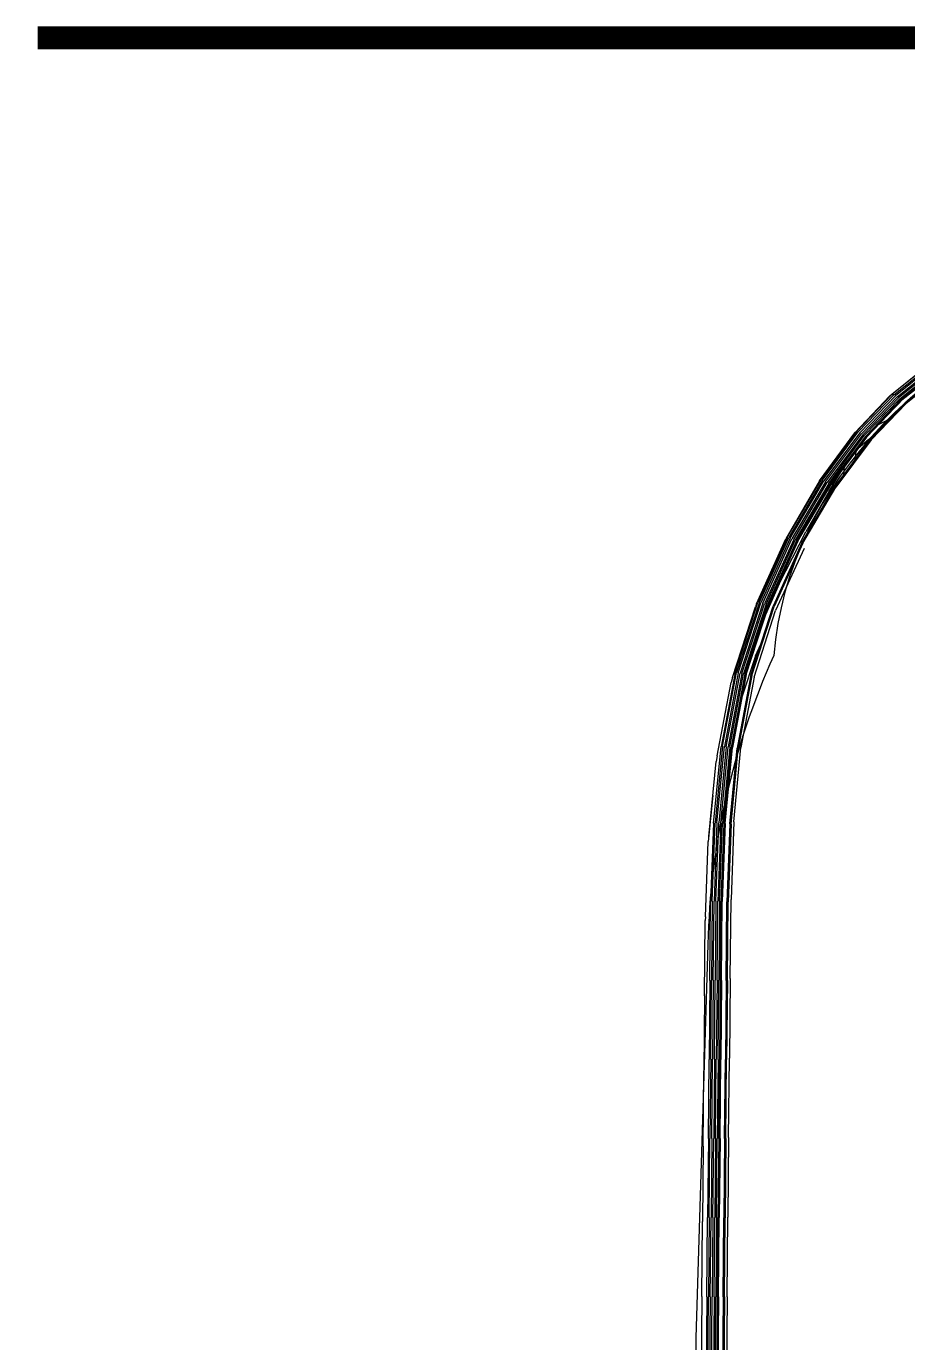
# Model space of a CAD drawing. Extents: x 526875 to 527530, y 3493038 to 3493574.
# Drawn here: x 527094.626 to 527096.545, y 3493324.262 to 3493327.128 of the extents above; entities that cross this region are included whole.
import ezdxf

# ---------------------------------------------------------------- set-up
doc = ezdxf.new("R2010")
doc.units = 0
doc.header["$LTSCALE"] = 2
doc.layers.get('0').update_dxf_attribs({"linetype": 'CONTINUOUS'})
for name, color, linetype in [('L-WATER水景', 5, 'CONTINUOUS'), ('W-_ANTICOLLISION防撞措施', 6, 'CONTINUOUS'), ('W-_BOLLARD系船栓', 4, 'CONTINUOUS')]:
    doc.layers.add(name, color=color, linetype=linetype)

# ---------------------------------------------------------------- blocks, each defined once
blk = doc.blocks.new('$matou$00000056')
at = {"color": 0, "linetype": 'Continuous'}
for p, q in [((6682, -15.1, 0), (6682, 129.5, 0)), ((6685.9, -15.1, 0), (6685.9, 128.6, 0)), ((6686.8, -15.1, 0), (6686.8, 128.6, 0)), ((6687.4, -15.1, 0), (6687.4, 128.6, 0)), ((6687.8, -15.1, 0), (6687.8, 128.6, 0)), ((6694.4, -15.1, 0), (6694.4, 128.5, 0)), ((6694.6, -15.1, 0), (6694.6, 128.5, 0)), ((6695.2, 128.5, 0), (6695.2, -15.1, 0)), ((6696.4, -15.1, 0), (6696.4, 128.5, 0)), ((6698.4, 128.5, 0), (6698.4, -15.1, 0)), ((6700.9, -15.1, 0), (6700.9, 128.5, 0)), ((6703.6, 128.5, 0), (6703.6, -15.1, 0)), ((6706.4, -15.1, 0), (6706.4, 128.5, 0)), ((6709, 128.5, 0), (6709, -15.1, 0)), ((6711.3, -15.1, 0), (6711.3, 128.4, 0)), ((6718.8, -15.1, 0), (6718.8, 121.4, 0)), ((6682, -15.1, 0), (6682, -159.6, 0)), ((6685.9, -15.1, 0), (6685.9, -158.7, 0)), ((6686.8, -15.1, 0), (6686.8, -158.7, 0)), ((6687.4, -15.1, 0), (6687.4, -158.7, 0)), ((6687.8, -15.1, 0), (6687.8, -158.7, 0)), ((6694.4, -15.1, 0), (6694.4, -158.7, 0)), ((6694.6, -15.1, 0), (6694.6, -158.7, 0)), ((6695.2, -158.7, 0), (6695.2, -15.1, 0)), ((6696.4, -15.1, 0), (6696.4, -158.7, 0)), ((6698.4, -158.7, 0), (6698.4, -15.1, 0)), ((6700.9, -15.1, 0), (6700.9, -158.7, 0)), ((6703.6, -158.7, 0), (6703.6, -15.1, 0)), ((6706.4, -15.1, 0), (6706.4, -158.7, 0)), ((6709, -158.7, 0), (6709, -15.1, 0)), ((6711.3, -15.1, 0), (6711.3, -158.5, 0)), ((6718.8, -15.1, 0), (6718.8, -151.6, 0)), ((6718.8, -288.1, 0), (6718.8, -151.6, 0)), ((6682, -304.1, 0), (6682, -159.6, 0)), ((6685.9, -302.3, 0), (6685.9, -158.7, 0)), ((6686.8, -302.3, 0), (6686.8, -158.7, 0)), ((6687.4, -302.3, 0), (6687.4, -158.7, 0)), ((6687.8, -302.3, 0), (6687.8, -158.7, 0)), ((6694.4, -302.3, 0), (6694.4, -158.7, 0)), ((6694.6, -445.8, 0), (6694.6, -158.7, 0)), ((6695.2, -158.7, 0), (6695.2, -302.3, 0)), ((6696.4, -302.3, 0), (6696.4, -158.7, 0)), ((6698.4, -158.7, 0), (6698.4, -302.3, 0)), ((6700.9, -302.3, 0), (6700.9, -158.7, 0)), ((6703.6, -158.7, 0), (6703.6, -302.3, 0)), ((6706.4, -302.3, 0), (6706.4, -158.7, 0)), ((6709, -158.7, 0), (6709, -302.3, 0)), ((6711.3, -302, 0), (6711.3, -158.5, 0)), ((6682, -304.1, 0), (6681.9, -448.4, 0)), ((6685.9, -302.3, 0), (6685.9, -445.7, 0)), ((6686.8, -302.3, 0), (6686.8, -445.7, 0)), ((6687.4, -302.3, 0), (6687.4, -445.7, 0)), ((6687.8, -302.3, 0), (6687.8, -445.7, 0)), ((6694.4, -302.3, 0), (6694.4, -445.8, 0)), ((6695.2, -445.8, 0), (6695.2, -302.3, 0)), ((6696.4, -302.3, 0), (6696.4, -445.8, 0)), ((6698.4, -445.9, 0), (6698.4, -302.3, 0)), ((6700.9, -302.3, 0), (6700.9, -445.9, 0)), ((6703.6, -445.9, 0), (6703.6, -302.3, 0)), ((6706.4, -302.3, 0), (6706.4, -445.9, 0)), ((6709, -445.9, 0), (6709, -302.3, 0)), ((6711.3, -302, 0), (6711.3, -445.4, 0)), ((6718.8, -288.1, 0), (6718.8, -424.6, 0)), ((6718.8, -561.1, 0), (6718.8, -424.6, 0)), ((6681.9, -592.5, 0), (6681.9, -448.4, 0)), ((6685.9, -588.9, 0), (6685.9, -445.7, 0)), ((6686.8, -588.9, 0), (6686.8, -445.7, 0)), ((6687.4, -589, 0), (6687.4, -445.7, 0)), ((6687.8, -589, 0), (6687.8, -445.7, 0)), ((6694.4, -589.2, 0), (6694.4, -445.8, 0)), ((6694.6, -589.2, 0), (6694.6, -445.8, 0)), ((6695.2, -445.8, 0), (6695.2, -589.2, 0)), ((6696.4, -589.3, 0), (6696.4, -445.8, 0)), ((6698.4, -445.9, 0), (6698.4, -589.3, 0)), ((6700.9, -589.4, 0), (6700.9, -445.9, 0)), ((6703.6, -445.9, 0), (6703.6, -589.5, 0)), ((6706.4, -589.5, 0), (6706.4, -445.9, 0)), ((6709, -445.9, 0), (6709, -589.5, 0)), ((6711.3, -588.9, 0), (6711.3, -445.4, 0)), ((6718.8, -561.1, 0), (6718.8, -697.6, 0)), ((6685.9, -588.9, 0), (6685.9, -731.8, 0)), ((6686.8, -588.9, 0), (6686.8, -731.9, 0)), ((6687.4, -589, 0), (6687.4, -731.9, 0)), ((6687.8, -589, 0), (6687.8, -732, 0)), ((6694.4, -589.2, 0), (6694.4, -732.4, 0)), ((6694.6, -589.2, 0), (6694.6, -732.4, 0)), ((6695.2, -732.5, 0), (6695.2, -589.2, 0)), ((6696.4, -589.3, 0), (6696.4, -732.6, 0)), ((6698.4, -732.7, 0), (6698.4, -589.3, 0)), ((6700.9, -589.4, 0), (6700.9, -732.8, 0)), ((6703.6, -733, 0), (6703.6, -589.5, 0)), ((6706.4, -589.5, 0), (6706.4, -733, 0)), ((6709, -733, 0), (6709, -589.5, 0)), ((6711.3, -588.9, 0), (6711.3, -732.3, 0)), ((6681.9, -592.5, 0), (6681.8, -736.3, 0)), ((6718.8, -704.3, 0), (6715.6, -841, 0)), ((6718.8, -704.3, 0), (6718.8, -697.6, 0)), ((6678.7, -877, 0), (6681.8, -736.3, 0)), ((6682.7, -872.9, 0), (6685.9, -731.8, 0)), ((6683.7, -873, 0), (6686.8, -731.9, 0)), ((6684.3, -873.1, 0), (6687.4, -731.9, 0)), ((6684.6, -873.1, 0), (6687.8, -732, 0)), ((6691.2, -873.9, 0), (6694.4, -732.4, 0)), ((6691.4, -873.9, 0), (6694.6, -732.4, 0)), ((6695.2, -732.5, 0), (6692, -873.9, 0)), ((6693.2, -874.1, 0), (6696.4, -732.6, 0)), ((6698.4, -732.7, 0), (6695.2, -874.3, 0)), ((6697.7, -874.5, 0), (6700.9, -732.8, 0)), ((6703.6, -733, 0), (6700.4, -874.8, 0)), ((6703.2, -875, 0), (6706.4, -733, 0)), ((6709, -733, 0), (6705.8, -875, 0)), ((6708.1, -874.2, 0), (6711.3, -732.3, 0)), ((6714.9, -850.3, 0), (6705.2, -986.1, 0)), ((6709.5, -924.8, 0), (6715.6, -841, 0)), ((6678.7, -877, 0), (6669.6, -1011.9, 0)), ((6682.7, -872.9, 0), (6673.3, -1010.4, 0)), ((6683.7, -873, 0), (6674.3, -1010.6, 0)), ((6684.3, -873.1, 0), (6674.8, -1010.7, 0)), ((6684.6, -873.1, 0), (6675.2, -1010.7, 0)), ((6691.2, -873.9, 0), (6681.7, -1011.9, 0)), ((6691.4, -873.9, 0), (6681.9, -1011.9, 0)), ((6682.5, -1012, 0), (6692, -873.9, 0)), ((6693.2, -874.1, 0), (6683.7, -1012.2, 0)), ((6685.7, -1012.5, 0), (6695.2, -874.3, 0)), ((6697.7, -874.5, 0), (6688.1, -1012.9, 0)), ((6690.9, -1013.3, 0), (6700.4, -874.8, 0)), ((6703.2, -875, 0), (6693.6, -1013.7, 0)), ((6696.1, -1013.9, 0), (6705.8, -875, 0)), ((6708.1, -874.2, 0), (6698.4, -1013.1, 0)), ((6703.9, -996.6, 0), (6705.2, -986.1, 0)), ((6651.3, -1140.2, 0), (6669.6, -1011.9, 0)), ((6654.5, -1142.7, 0), (6673.3, -1010.4, 0)), ((6655.4, -1143, 0), (6674.3, -1010.6, 0)), ((6656, -1143.1, 0), (6674.8, -1010.7, 0)), ((6656.3, -1143.2, 0), (6675.2, -1010.7, 0)), ((6662.7, -1144.8, 0), (6681.7, -1011.9, 0)), ((6663, -1144.9, 0), (6681.9, -1011.9, 0)), ((6682.5, -1012, 0), (6663.5, -1145, 0)), ((6664.7, -1145.3, 0), (6683.7, -1012.2, 0)), ((6685.7, -1012.5, 0), (6666.6, -1145.8, 0)), ((6703.9, -996.6, 0), (6684.5, -1129.8, 0)), ((6669, -1146.4, 0), (6688.1, -1012.9, 0)), ((6690.9, -1013.3, 0), (6671.7, -1147, 0)), ((6674.4, -1147.6, 0), (6693.6, -1013.7, 0)), ((6696.1, -1013.9, 0), (6676.9, -1148, 0)), ((6679.1, -1147.4, 0), (6698.4, -1013.1, 0)), ((6649.5, -1178.5, 0), (6668.7, -1103.2, 0)), ((6651.3, -1140.2, 0), (6621, -1261.5, 0)), ((6654.5, -1142.7, 0), (6623.1, -1268.3, 0)), ((6655.4, -1143, 0), (6624, -1268.6, 0)), ((6656, -1143.1, 0), (6624.6, -1268.8, 0)), ((6656.3, -1143.2, 0), (6624.9, -1268.9, 0)), ((6662.7, -1144.8, 0), (6631.1, -1271.1, 0)), ((6663, -1144.9, 0), (6631.3, -1271.2, 0)), ((6631.9, -1271.4, 0), (6663.5, -1145, 0)), ((6664.7, -1145.3, 0), (6633, -1271.8, 0)), ((6634.9, -1272.4, 0), (6666.6, -1145.8, 0)), ((6669, -1146.4, 0), (6637.2, -1273.2, 0)), ((6682.9, -1139.2, 0), (6650.5, -1267.4, 0)), ((6656.3, -1143.2, 0), (6656, -1143.1, 0)), ((6656.3, -1143.2, 0), (6656.3, -1143.2, 0)), ((6662.7, -1144.8, 0), (6662.8, -1144.8, 0)), ((6663, -1144.9, 0), (6662.8, -1144.8, 0)), ((6663, -1144.9, 0), (6663.5, -1145, 0)), ((6679.1, -1147.4, 0), (6681.1, -1144.7, 0)), ((6682.9, -1139.2, 0), (6681.1, -1144.7, 0)), ((6682.9, -1139.2, 0), (6684.5, -1129.8, 0)), ((6639.8, -1274.1, 0), (6671.7, -1147, 0)), ((6674.4, -1147.6, 0), (6642.4, -1275, 0)), ((6644.8, -1275.8, 0), (6676.9, -1148, 0)), ((6679.1, -1147.4, 0), (6646.9, -1275.5, 0)), ((6649.5, -1178.5, 0), (6642.2, -1199.9, 0)), ((6616.5, -1309.6, 0), (6635.6, -1253.3, 0)), ((6580.7, -1374.3, 0), (6621, -1261.5, 0)), ((6582.3, -1383.8, 0), (6623.1, -1268.3, 0)), ((6583.2, -1384.2, 0), (6624, -1268.6, 0)), ((6583.7, -1384.5, 0), (6624.6, -1268.8, 0)), ((6584, -1384.7, 0), (6624.9, -1268.9, 0)), ((6590, -1387.5, 0), (6631.1, -1271.1, 0)), ((6590.2, -1387.6, 0), (6631.3, -1271.2, 0)), ((6631.9, -1271.4, 0), (6590.7, -1387.8, 0)), ((6591.8, -1388.3, 0), (6633, -1271.8, 0)), ((6634.9, -1272.4, 0), (6593.5, -1389.2, 0)), ((6595.8, -1390.2, 0), (6637.2, -1273.2, 0)), ((6639.8, -1274.1, 0), (6598.3, -1391.5, 0)), ((6600.8, -1392.7, 0), (6642.4, -1275, 0)), ((6644.8, -1275.8, 0), (6603, -1393.9, 0)), ((6605.1, -1393.9, 0), (6646.9, -1275.5, 0)), ((6648.8, -1273, 0), (6607, -1391.7, 0)), ((6648.8, -1273, 0), (6650.5, -1267.4, 0)), ((6616.5, -1309.6, 0), (6578.4, -1404.3, 0)), ((6582.3, -1383.8, 0), (6535.2, -1486.2, 0)), ((6583.2, -1384.2, 0), (6536, -1486.8, 0)), ((6583.7, -1384.5, 0), (6536.5, -1487.1, 0)), ((6584, -1384.7, 0), (6536.8, -1487.3, 0)), ((6590, -1387.5, 0), (6542.4, -1490.7, 0)), ((6590.2, -1387.6, 0), (6542.6, -1490.8, 0)), ((6543.1, -1491.1, 0), (6590.7, -1387.8, 0)), ((6591.8, -1388.3, 0), (6544.1, -1491.8, 0)), ((6545.8, -1492.8, 0), (6593.5, -1389.2, 0)), ((6595.8, -1390.2, 0), (6547.9, -1494.1, 0)), ((6550.3, -1495.6, 0), (6598.3, -1391.5, 0)), ((6600.8, -1392.7, 0), (6552.7, -1497.2, 0)), ((6554.9, -1498.7, 0), (6603, -1393.9, 0)), ((6605.1, -1393.9, 0), (6557, -1499.1, 0)), ((6559.1, -1497, 0), (6607, -1391.7, 0)), ((6545.1, -1478.5, 0), (6578.4, -1404.3, 0)), ((6484.9, -1572.3, 0), (6535.2, -1486.2, 0)), ((6485.7, -1572.9, 0), (6536, -1486.8, 0)), ((6486.1, -1573.3, 0), (6536.5, -1487.1, 0)), ((6486.4, -1573.5, 0), (6536.8, -1487.3, 0)), ((6545.1, -1478.5, 0), (6526.6, -1517.8, 0)), ((6491.6, -1577.6, 0), (6542.4, -1490.7, 0)), ((6491.8, -1577.7, 0), (6542.6, -1490.8, 0)), ((6543.1, -1491.1, 0), (6492.3, -1578.1, 0)), ((6493.2, -1578.8, 0), (6544.1, -1491.8, 0)), ((6545.8, -1492.8, 0), (6494.8, -1580, 0)), ((6496.8, -1581.5, 0), (6547.9, -1494.1, 0)), ((6550.3, -1495.6, 0), (6499.1, -1583.3, 0)), ((6501.4, -1585.1, 0), (6552.7, -1497.2, 0)), ((6554.9, -1498.7, 0), (6503.7, -1586.9, 0)), ((6506, -1587.3, 0), (6557, -1499.1, 0)), ((6559.1, -1497, 0), (6508.4, -1585.2, 0)), ((6524.1, -1509, 0), (6522.9, -1524, 0)), ((6506.7, -1551.8, 0), (6508.2, -1536.2, 0)), ((6503.4, -1557.5, 0), (6491.2, -1570.9, 0)), ((6484.9, -1572.3, 0), (6434.5, -1638.9, 0)), ((6485.7, -1572.9, 0), (6435.2, -1639.6, 0)), ((6486.1, -1573.3, 0), (6435.7, -1640, 0)), ((6486.4, -1573.5, 0), (6435.9, -1640.3, 0)), ((6491.6, -1577.6, 0), (6440.7, -1644.8, 0)), ((6491.8, -1577.7, 0), (6440.9, -1645, 0)), ((6441.3, -1645.4, 0), (6492.3, -1578.1, 0)), ((6493.2, -1578.8, 0), (6442.2, -1646.2, 0)), ((6443.6, -1647.5, 0), (6494.8, -1580, 0)), ((6496.8, -1581.5, 0), (6445.5, -1649.2, 0)), ((6447.7, -1651.1, 0), (6499.1, -1583.3, 0)), ((6501.4, -1585.1, 0), (6450.1, -1653.1, 0)), ((6458.5, -1652.5, 0), (6508.4, -1585.2, 0)), ((6485.1, -1575.3, 0), (6491.2, -1570.9, 0)), ((6485.7, -1572.9, 0), (6486.1, -1573.3, 0)), ((6486.3, -1573.5, 0), (6486.1, -1573.3, 0)), ((6486.3, -1573.5, 0), (6486.4, -1573.5, 0)), ((6491.6, -1577.6, 0), (6491.6, -1577.6, 0)), ((6491.8, -1577.7, 0), (6491.6, -1577.6, 0)), ((6491.8, -1577.7, 0), (6492.3, -1578.1, 0)), ((6493.2, -1578.8, 0), (6492.3, -1578.1, 0)), ((6506, -1587.3, 0), (6508.4, -1585.2, 0)), ((6452.5, -1654.8, 0), (6503.7, -1586.9, 0)), ((6506, -1587.3, 0), (6455.3, -1655.1, 0)), ((6474.1, -1600.7, 0), (6463, -1607.9, 0)), ((6506, -1587.3, 0), (6503.7, -1586.9, 0)), ((6458.2, -1610.8, 0), (6463, -1607.9, 0)), ((6384.1, -1690, 0), (6434.5, -1638.9, 0)), ((6384.7, -1690.8, 0), (6435.2, -1639.6, 0)), ((6385.1, -1691.2, 0), (6435.7, -1640, 0)), ((6385.3, -1691.5, 0), (6435.9, -1640.3, 0)), ((6435.2, -1639.6, 0), (6434.5, -1638.9, 0)), ((6435.2, -1639.6, 0), (6435.7, -1640, 0)), ((6435.9, -1640.2, 0), (6435.7, -1640, 0)), ((6435.9, -1640.2, 0), (6435.9, -1640.3, 0)), ((6443.3, -1641.1, 0), (6445.5, -1638.5, 0)), ((6389.7, -1696.5, 0), (6440.7, -1644.8, 0)), ((6389.8, -1696.6, 0), (6440.9, -1645, 0)), ((6441.3, -1645.4, 0), (6390.2, -1697.1, 0)), ((6391, -1697.9, 0), (6442.2, -1646.2, 0)), ((6443.6, -1647.5, 0), (6392.3, -1699.4, 0)), ((6394.1, -1701.3, 0), (6445.5, -1649.2, 0)), ((6447.7, -1651.1, 0), (6396.2, -1703.3, 0)), ((6398.6, -1705.2, 0), (6450.1, -1653.1, 0)), ((6452.5, -1654.8, 0), (6401.3, -1706.9, 0)), ((6404.5, -1706.9, 0), (6455.3, -1655.1, 0)), ((6458.5, -1652.5, 0), (6408.4, -1704, 0)), ((6440.7, -1644.8, 0), (6440.9, -1645, 0)), ((6440.7, -1644.8, 0), (6440.7, -1644.8, 0)), ((6441.3, -1645.4, 0), (6440.9, -1645, 0)), ((6441.3, -1645.4, 0), (6442.2, -1646.2, 0)), ((6452.5, -1654.8, 0), (6455.3, -1655.1, 0)), ((6458.5, -1652.5, 0), (6455.3, -1655.1, 0))]:
    blk.add_line(p, q, dxfattribs=at)
at = {"layer": 'W-_BOLLARD系船栓', "elevation": 0}
blk.add_lwpolyline([(-6727, -15.1, 0.047361), (-6712.2, -120.4, 0.071059), (-6549.7, -364.2, 0.106743), (-4524.6, -1531, 0.083644), (-2645.5, -1972.5, -0.010282), (5565.9, -2012.7, -0.041262), (6105.1, -1863.2, 0.304271), (6623.1, -1179.8, 0.082265), (6714.7, -654.3), (6727, 59.7), (6714.7, 773.7, 0.082265), (6623.1, 1299.2, 0.256696), (6105.1, 1839.6, 0.028009), (5545.4, 1985.1, 0.02503), (-2645.5, 1949, 0.085737), (-4525.7, 1505.9, 0.098082), (-6474.2, 408.5, 0.055987), (-6646.5, 216.4, 0.167612), (-6727, -15.1)], format="xyb", dxfattribs=at)

msp = doc.modelspace()

# ---------------------------------------------------------------- linework, layer by layer
at = {"layer": 'W-_ANTICOLLISION防撞措施', "linetype": 'Continuous', "lineweight": 0, "const_width": 0.05, "flags": 128}
msp.add_lwpolyline([(527094.6512, 3493327.1029), (527118.6512, 3493327.1029)], dxfattribs=at)

# ---------------------------------------------------------------- block references
at = {"layer": 'L-WATER水景', "color": 8, "lineweight": 0, "xscale": 0.0015, "yscale": 0.0012, "zscale": 0.001291236534000011, "rotation": 179.4533750334647}
msp.add_blockref('$matou$00000056', (527106.174, 3493324.2478), dxfattribs=at)

doc.saveas('drawing.dxf')
